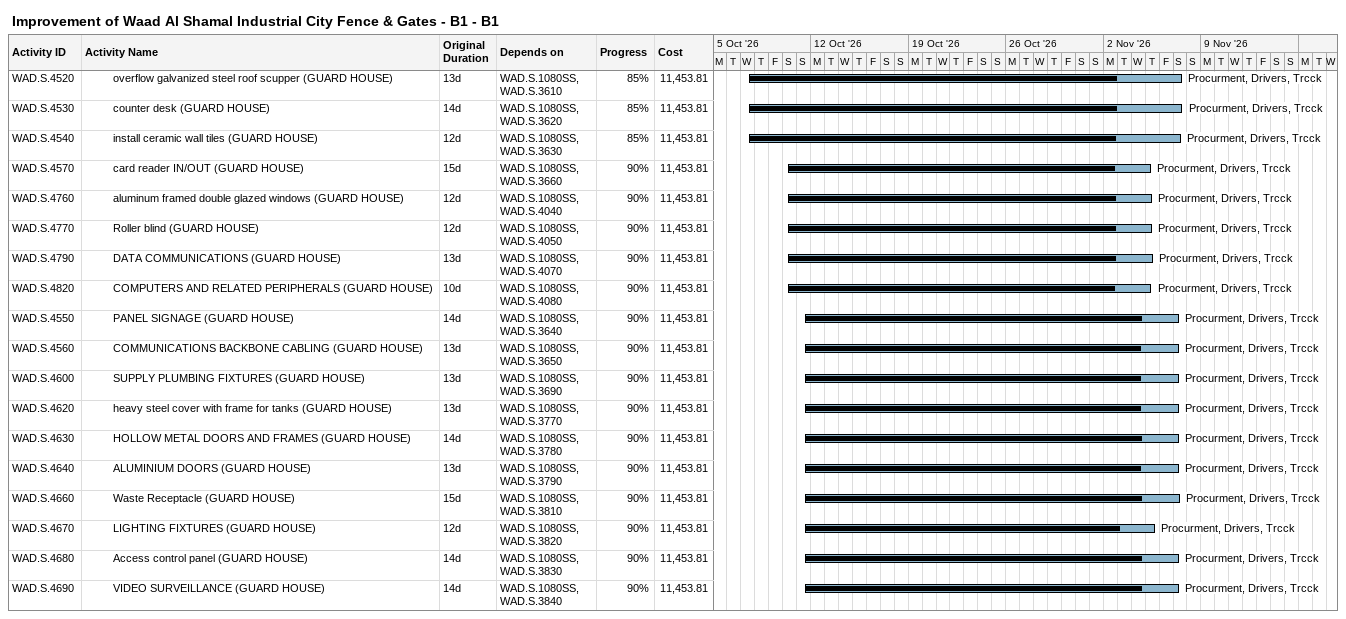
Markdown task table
Improvement of Waad Al Shamal Industrial City Fence & Gates - B1 - B1

| ID | Level | Task | Original duration | Start | Finish | Predecessors | Resources | % complete | Cost |
|---|---|---|---|---|---|---|---|---|---|
| WAD.S.4520 | 4 | overflow galvanized steel roof scupper (GUARD HOUSE) | 13d | 2026-10-07 | 2026-11-07 | WAD.S.1080SS, WAD.S.3610 | Procurment, Drivers, Trcck | 85 | 11453.81 |
| WAD.S.4530 | 4 | counter desk (GUARD HOUSE) | 14d | 2026-10-07 | 2026-11-07 | WAD.S.1080SS, WAD.S.3620 | Procurment, Drivers, Trcck | 85 | 11453.81 |
| WAD.S.4540 | 4 | install ceramic wall tiles (GUARD HOUSE) | 12d | 2026-10-07 | 2026-11-07 | WAD.S.1080SS, WAD.S.3630 | Procurment, Drivers, Trcck | 85 | 11453.81 |
| WAD.S.4570 | 4 | card reader IN/OUT (GUARD HOUSE) | 15d | 2026-10-10 | 2026-11-05 | WAD.S.1080SS, WAD.S.3660 | Procurment, Drivers, Trcck | 90 | 11453.81 |
| WAD.S.4760 | 4 | aluminum framed double glazed windows (GUARD HOUSE) | 12d | 2026-10-10 | 2026-11-05 | WAD.S.1080SS, WAD.S.4040 | Procurment, Drivers, Trcck | 90 | 11453.81 |
| WAD.S.4770 | 4 | Roller blind (GUARD HOUSE) | 12d | 2026-10-10 | 2026-11-05 | WAD.S.1080SS, WAD.S.4050 | Procurment, Drivers, Trcck | 90 | 11453.81 |
| WAD.S.4790 | 4 | DATA COMMUNICATIONS (GUARD HOUSE) | 13d | 2026-10-10 | 2026-11-05 | WAD.S.1080SS, WAD.S.4070 | Procurment, Drivers, Trcck | 90 | 11453.81 |
| WAD.S.4820 | 4 | COMPUTERS AND RELATED PERIPHERALS (GUARD HOUSE) | 10d | 2026-10-10 | 2026-11-05 | WAD.S.1080SS, WAD.S.4080 | Procurment, Drivers, Trcck | 90 | 11453.81 |
| WAD.S.4550 | 4 | PANEL SIGNAGE (GUARD HOUSE) | 14d | 2026-10-11 | 2026-11-07 | WAD.S.1080SS, WAD.S.3640 | Procurment, Drivers, Trcck | 90 | 11453.81 |
| WAD.S.4560 | 4 | COMMUNICATIONS BACKBONE CABLING (GUARD HOUSE) | 13d | 2026-10-11 | 2026-11-07 | WAD.S.1080SS, WAD.S.3650 | Procurment, Drivers, Trcck | 90 | 11453.81 |
| WAD.S.4600 | 4 | SUPPLY PLUMBING FIXTURES (GUARD HOUSE) | 13d | 2026-10-11 | 2026-11-07 | WAD.S.1080SS, WAD.S.3690 | Procurment, Drivers, Trcck | 90 | 11453.81 |
| WAD.S.4620 | 4 | heavy steel cover with frame for tanks (GUARD HOUSE) | 13d | 2026-10-11 | 2026-11-07 | WAD.S.1080SS, WAD.S.3770 | Procurment, Drivers, Trcck | 90 | 11453.81 |
| WAD.S.4630 | 4 | HOLLOW METAL DOORS AND FRAMES (GUARD HOUSE) | 14d | 2026-10-11 | 2026-11-07 | WAD.S.1080SS, WAD.S.3780 | Procurment, Drivers, Trcck | 90 | 11453.81 |
| WAD.S.4640 | 4 | ALUMINIUM DOORS (GUARD HOUSE) | 13d | 2026-10-11 | 2026-11-07 | WAD.S.1080SS, WAD.S.3790 | Procurment, Drivers, Trcck | 90 | 11453.81 |
| WAD.S.4660 | 4 | Waste Receptacle (GUARD HOUSE) | 15d | 2026-10-11 | 2026-11-07 | WAD.S.1080SS, WAD.S.3810 | Procurment, Drivers, Trcck | 90 | 11453.81 |
| WAD.S.4670 | 4 | LIGHTING FIXTURES (GUARD HOUSE) | 12d | 2026-10-11 | 2026-11-05 | WAD.S.1080SS, WAD.S.3820 | Procurment, Drivers, Trcck | 90 | 11453.81 |
| WAD.S.4680 | 4 | Access control panel (GUARD HOUSE) | 14d | 2026-10-11 | 2026-11-07 | WAD.S.1080SS, WAD.S.3830 | Procurment, Drivers, Trcck | 90 | 11453.81 |
| WAD.S.4690 | 4 | VIDEO SURVEILLANCE (GUARD HOUSE) | 14d | 2026-10-11 | 2026-11-07 | WAD.S.1080SS, WAD.S.3840 | Procurment, Drivers, Trcck | 90 | 11453.81 |
